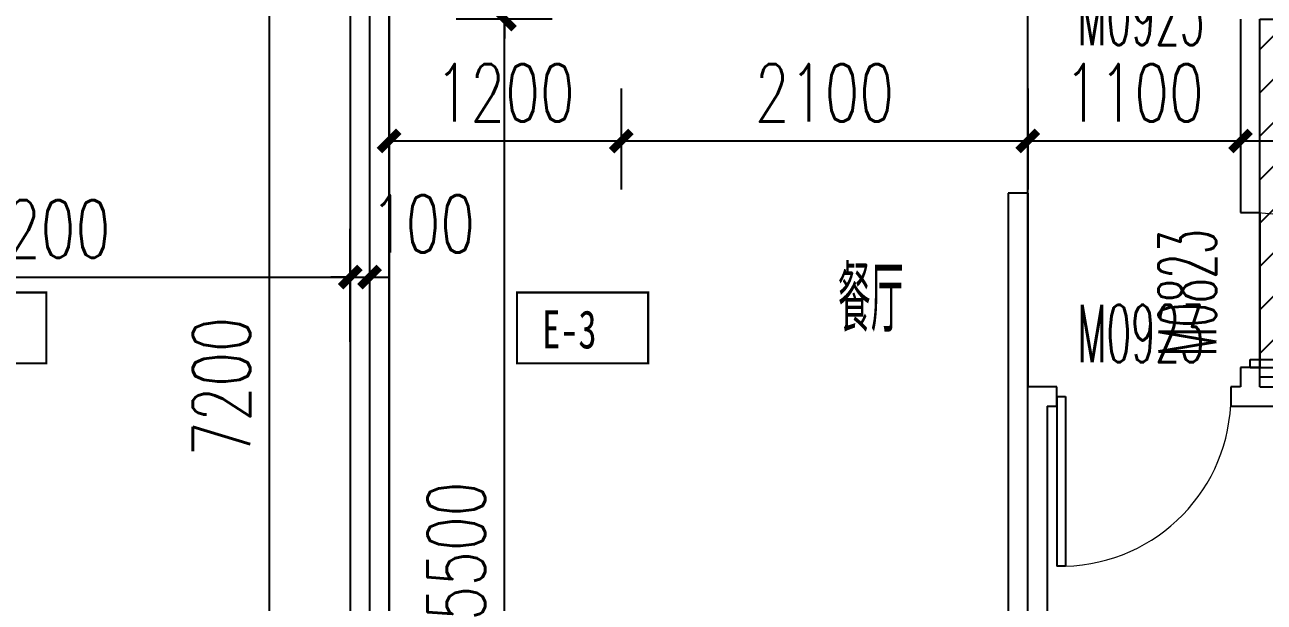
# Model space of a CAD drawing. Extents: x -59851 to 653804, y -249523 to 437614.
# Drawn here: x -39096 to -32691, y 140275 to 143259 of the extents above; entities that cross this region are included whole.
import ezdxf

# ---------------------------------------------------------------- set-up
doc = ezdxf.new("R2010")
doc.units = 0
doc.header["$LTSCALE"] = 1000
doc.header["$MEASUREMENT"] = 0
for name, color, linetype in [('A-第三道尺寸线', 105, 'Continuous'), ('A-降板区域', 251, 'Continuous'), ('DOTE', 16, 'Continuous'), ('PUB_TEXT', 7, 'Continuous'), ('WALL', 2, 'Continuous'), ('WINDOW', 4, 'Continuous'), ('WINDOW_TEXT', 7, 'Continuous'), ('户型标示', 7, 'Continuous')]:
    doc.layers.add(name, color=color, linetype=linetype)
doc.styles.add('_TCH_DIM_T3', font='SIMPLEX.shx', dxfattribs={"width": 0.705882, "bigfont": 'GBCBIG.shx'})
doc.styles.add('_TCH_WINDOW', font='SIMPLEX.shx', dxfattribs={"width": 0.7, "height": 3.5, "bigfont": 'GBCBIG.shx'})
doc.styles.get("Standard").update_dxf_attribs({"font": 'gbenor.shx', "width": 0.7, "bigfont": 'gbcbig.shx'})
doc.styles.add('黑体', font='simhei.ttf', dxfattribs={"width": 0.7})
doc.dimstyles.new('_TCH_ARCH&&100', dxfattribs={"dimtxt": 297.5, "dimasz": 100, "dimexe": 250, "dimexo": 300, "dimgap": 100, "dimtad": 1, "dimdec": 0, "dimzin": 0, "dimdsep": 46, "dimtxsty": '_TCH_DIM_T3', "dimblk": 'ARCHTICK', "dimcen": 0.09, "dimclrt": 7, "dimazin": 2, "dimtfac": 1, "dimtdec": 0, "dimtix": 1, "dimtmove": 2, "dimatfit": 3, "dimfxl": 0, "dimtolj": 1, "dimtzin": 0, "dimarcsym": 0})

# ---------------------------------------------------------------- blocks, each defined once
blk = doc.blocks.new('zhouxianshouceng0329')
at = {"layer": 'DOTE'}
for p, q in [((-37313.7, 194580), (-37313.7, 218959.5)), ((-33913.7, 194580), (-33913.7, 218959.5))]:
    blk.add_line(p, q, dxfattribs=at)
blk = doc.blocks.new('_ArchTick')
at = {"color": 0, "linetype": 'ByBlock', "const_width": 0.4}
blk.add_lwpolyline([(-0.5, -0.5), (0.5, 0.5)], dxfattribs=at)
blk = doc.blocks.new('*D698')
at = {"layer": 'A-第三道尺寸线', "color": 0, "lineweight": -2, "transparency": 16777216}
for p, q in [((-4670.7, 164566.5), (-4670.7, 165151.6)), ((-1470.7, 164566.5), (-1470.7, 165151.6)), ((-4670.7, 164901.6), (-1470.7, 164901.6))]:
    blk.add_line(p, q, dxfattribs=at)
at = {"layer": 'Defpoints', "color": 0, "transparency": 16777216}
for p in [(-1470.7, 164901.6), (-4670.7, 164266.5), (-1470.7, 164266.5)]:
    blk.add_point(p, dxfattribs=at)
at = {"layer": 'A-第三道尺寸线', "color": 0, "lineweight": -2, "transparency": 16777216, "xscale": 100, "yscale": 100, "zscale": 100, "rotation": 180}
blk.add_blockref('_ArchTick', (-4670.7, 164901.6), dxfattribs=at)
at = {"layer": 'A-第三道尺寸线', "color": 0, "lineweight": -2, "transparency": 16777216, "xscale": 100, "yscale": 100, "zscale": 100}
blk.add_blockref('_ArchTick', (-1470.7, 164901.6), dxfattribs=at)
at = {"layer": 'A-第三道尺寸线', "color": 7, "transparency": 16777216, "insert": (-3070.7, 165150.4), "char_height": 297.5, "attachment_point": 5, "style": '_TCH_DIM_T3'}
blk.add_mtext('\\A1;3200', dxfattribs=at)
blk = doc.blocks.new('*D699')
at = {"layer": 'A-第三道尺寸线', "color": 0, "lineweight": -2, "transparency": 16777216}
for p, q in [((-1470.7, 164566.5), (-1470.7, 165151.6)), ((-1370.7, 164566.5), (-1370.7, 165151.6)), ((-1470.7, 164901.6), (-1570.7, 164901.6)), ((-1470.7, 164901.6), (-1370.7, 164901.6)), ((-1370.7, 164901.6), (-1270.7, 164901.6))]:
    blk.add_line(p, q, dxfattribs=at)
at = {"layer": 'Defpoints', "color": 0, "transparency": 16777216}
for p in [(-1370.7, 164901.6), (-1470.7, 164266.5), (-1370.7, 164266.5)]:
    blk.add_point(p, dxfattribs=at)
at = {"layer": 'A-第三道尺寸线', "color": 0, "lineweight": -2, "transparency": 16777216, "xscale": 100, "yscale": 100, "zscale": 100}
blk.add_blockref('_ArchTick', (-1470.7, 164901.6), dxfattribs=at)
at = {"layer": 'A-第三道尺寸线', "color": 0, "lineweight": -2, "transparency": 16777216, "xscale": 100, "yscale": 100, "zscale": 100, "rotation": 180}
blk.add_blockref('_ArchTick', (-1370.7, 164901.6), dxfattribs=at)
at = {"layer": 'A-第三道尺寸线', "color": 7, "transparency": 16777216, "insert": (-1095.7, 165176.6), "char_height": 297.5, "attachment_point": 5, "style": '_TCH_DIM_T3'}
blk.add_mtext('\\A1;100', dxfattribs=at)
blk = doc.blocks.new('*D715')
at = {"layer": 'A-第三道尺寸线', "color": 0, "lineweight": -2, "transparency": 16777216}
for p, q in [((-1612.2, 167934.8), (-2137.5, 167934.8)), ((-1887.5, 160734.8), (-1887.5, 167934.8)), ((-1612.2, 160734.8), (-2137.5, 160734.8))]:
    blk.add_line(p, q, dxfattribs=at)
at = {"layer": 'Defpoints', "color": 0, "transparency": 16777216}
for p in [(-1887.5, 167934.8), (-1312.2, 167934.8), (-1312.2, 160734.8)]:
    blk.add_point(p, dxfattribs=at)
at = {"layer": 'A-第三道尺寸线', "color": 0, "lineweight": -2, "transparency": 16777216, "xscale": 100, "yscale": 100, "zscale": 100}
for p, rotation in [((-1887.5, 167934.8), 90), ((-1887.5, 160734.8), 270)]:
    blk.add_blockref('_ArchTick', p, dxfattribs=dict(at, rotation=rotation))
at = {"layer": 'A-第三道尺寸线', "color": 7, "transparency": 16777216, "insert": (-2136.2, 164334.8), "char_height": 297.5, "attachment_point": 5, "rotation": 90, "style": '_TCH_DIM_T3'}
blk.add_mtext('\\A1;7200', dxfattribs=at)
blk = doc.blocks.new('$DorLib2D$00000001')
for p, q in [((0.45, 0.975), (0.5, 0.975)), ((0.45, 0), (0.45, 0.975)), ((0.5, 0), (0.5, 0.975)), ((0.5, 0), (0.45, 0))]:
    blk.add_line(p, q)
at = {"lineweight": 13}
blk.add_arc((0.475, 0), 0.975, 91.46928, 180, dxfattribs=at)
blk = doc.blocks.new('*D721')
at = {"layer": 'A-第三道尺寸线', "color": 0, "lineweight": -2, "transparency": 16777216}
for p, q in [((5804.3, 166334.8), (5804.3, 166434.8)), ((6050.3, 166334.8), (5554.3, 166334.8)), ((5804.3, 166234.8), (5804.3, 166334.8)), ((6050.3, 166234.8), (5554.3, 166234.8)), ((5804.3, 166234.8), (5804.3, 166134.8))]:
    blk.add_line(p, q, dxfattribs=at)
at = {"layer": 'Defpoints', "color": 0, "transparency": 16777216}
for p in [(5804.3, 166334.8), (6350.3, 166334.8), (6350.3, 166234.8)]:
    blk.add_point(p, dxfattribs=at)
at = {"layer": 'A-第三道尺寸线', "color": 0, "lineweight": -2, "transparency": 16777216, "xscale": 100, "yscale": 100, "zscale": 100}
for p, rotation in [((5804.3, 166334.8), 270), ((5804.3, 166234.8), 90)]:
    blk.add_blockref('_ArchTick', p, dxfattribs=dict(at, rotation=rotation))
at = {"layer": 'A-第三道尺寸线', "color": 7, "transparency": 16777216, "insert": (6079.3, 166609.8), "char_height": 297.5, "attachment_point": 5, "rotation": 90, "style": '_TCH_DIM_T3'}
blk.add_mtext('\\A1;100', dxfattribs=at)
blk = doc.blocks.new('*D722')
at = {"layer": 'A-第三道尺寸线', "color": 0, "lineweight": -2, "transparency": 16777216}
for p, q in [((6050.3, 166234.8), (5554.3, 166234.8)), ((5804.3, 160734.8), (5804.3, 166234.8)), ((6050.3, 160734.8), (5554.3, 160734.8))]:
    blk.add_line(p, q, dxfattribs=at)
at = {"layer": 'Defpoints', "color": 0, "transparency": 16777216}
for p in [(5804.3, 166234.8), (6350.3, 166234.8), (6350.3, 160734.8)]:
    blk.add_point(p, dxfattribs=at)
at = {"layer": 'A-第三道尺寸线', "color": 0, "lineweight": -2, "transparency": 16777216, "xscale": 100, "yscale": 100, "zscale": 100}
for p, rotation in [((5804.3, 166234.8), 90), ((5804.3, 160734.8), 270)]:
    blk.add_blockref('_ArchTick', p, dxfattribs=dict(at, rotation=rotation))
at = {"layer": 'A-第三道尺寸线', "color": 7, "transparency": 16777216, "insert": (5555.6, 163484.8), "char_height": 297.5, "attachment_point": 5, "rotation": 90, "style": '_TCH_DIM_T3'}
blk.add_mtext('\\A1;5500', dxfattribs=at)
blk = doc.blocks.new('*D729')
at = {"layer": 'A-第三道尺寸线', "color": 0, "lineweight": -2, "transparency": 16777216}
for p, q in [((9607.6, 165876.3), (9607.6, 165355.1)), ((11807.6, 165876.3), (11807.6, 165355.1)), ((9607.6, 165605.1), (11807.6, 165605.1))]:
    blk.add_line(p, q, dxfattribs=at)
at = {"layer": 'Defpoints', "color": 0, "transparency": 16777216}
for p in [(9607.6, 166176.3), (11807.6, 166176.3), (11807.6, 165605.1)]:
    blk.add_point(p, dxfattribs=at)
at = {"layer": 'A-第三道尺寸线', "color": 0, "lineweight": -2, "transparency": 16777216, "xscale": 100, "yscale": 100, "zscale": 100, "rotation": 180}
blk.add_blockref('_ArchTick', (9607.6, 165605.1), dxfattribs=at)
at = {"layer": 'A-第三道尺寸线', "color": 0, "lineweight": -2, "transparency": 16777216, "xscale": 100, "yscale": 100, "zscale": 100}
blk.add_blockref('_ArchTick', (11807.6, 165605.1), dxfattribs=at)
at = {"layer": 'A-第三道尺寸线', "color": 7, "transparency": 16777216, "insert": (10707.6, 165853.8), "char_height": 297.5, "attachment_point": 5, "style": '_TCH_DIM_T3'}
blk.add_mtext('\\A1;2200', dxfattribs=at)
blk = doc.blocks.new('*D730')
at = {"layer": 'A-第三道尺寸线', "color": 0, "lineweight": -2, "transparency": 16777216}
for p, q in [((8507.6, 165876.3), (8507.6, 165355.1)), ((9607.6, 165876.3), (9607.6, 165355.1)), ((8507.6, 165605.1), (9607.6, 165605.1))]:
    blk.add_line(p, q, dxfattribs=at)
at = {"layer": 'Defpoints', "color": 0, "transparency": 16777216}
for p in [(8507.6, 166176.3), (9607.6, 166176.3), (9607.6, 165605.1)]:
    blk.add_point(p, dxfattribs=at)
at = {"layer": 'A-第三道尺寸线', "color": 0, "lineweight": -2, "transparency": 16777216, "xscale": 100, "yscale": 100, "zscale": 100, "rotation": 180}
blk.add_blockref('_ArchTick', (8507.6, 165605.1), dxfattribs=at)
at = {"layer": 'A-第三道尺寸线', "color": 0, "lineweight": -2, "transparency": 16777216, "xscale": 100, "yscale": 100, "zscale": 100}
blk.add_blockref('_ArchTick', (9607.6, 165605.1), dxfattribs=at)
at = {"layer": 'A-第三道尺寸线', "color": 7, "transparency": 16777216, "insert": (9057.6, 165853.8), "char_height": 297.5, "attachment_point": 5, "style": '_TCH_DIM_T3'}
blk.add_mtext('\\A1;1100', dxfattribs=at)
blk = doc.blocks.new('*D731')
at = {"layer": 'A-第三道尺寸线', "color": 0, "lineweight": -2, "transparency": 16777216}
for p, q in [((6407.6, 165876.3), (6407.6, 165355.1)), ((8507.6, 165876.3), (8507.6, 165355.1)), ((6407.6, 165605.1), (8507.6, 165605.1))]:
    blk.add_line(p, q, dxfattribs=at)
at = {"layer": 'Defpoints', "color": 0, "transparency": 16777216}
for p in [(6407.6, 166176.3), (8507.6, 166176.3), (8507.6, 165605.1)]:
    blk.add_point(p, dxfattribs=at)
at = {"layer": 'A-第三道尺寸线', "color": 0, "lineweight": -2, "transparency": 16777216, "xscale": 100, "yscale": 100, "zscale": 100, "rotation": 180}
blk.add_blockref('_ArchTick', (6407.6, 165605.1), dxfattribs=at)
at = {"layer": 'A-第三道尺寸线', "color": 0, "lineweight": -2, "transparency": 16777216, "xscale": 100, "yscale": 100, "zscale": 100}
blk.add_blockref('_ArchTick', (8507.6, 165605.1), dxfattribs=at)
at = {"layer": 'A-第三道尺寸线', "color": 7, "transparency": 16777216, "insert": (7457.6, 165853.8), "char_height": 297.5, "attachment_point": 5, "style": '_TCH_DIM_T3'}
blk.add_mtext('\\A1;2100', dxfattribs=at)
blk = doc.blocks.new('*D732')
at = {"layer": 'A-第三道尺寸线', "color": 0, "lineweight": -2, "transparency": 16777216}
for p, q in [((5207.6, 165876.3), (5207.6, 165355.1)), ((6407.6, 165876.3), (6407.6, 165355.1)), ((5207.6, 165605.1), (6407.6, 165605.1))]:
    blk.add_line(p, q, dxfattribs=at)
at = {"layer": 'Defpoints', "color": 0, "transparency": 16777216}
for p in [(5207.6, 166176.3), (6407.6, 166176.3), (6407.6, 165605.1)]:
    blk.add_point(p, dxfattribs=at)
at = {"layer": 'A-第三道尺寸线', "color": 0, "lineweight": -2, "transparency": 16777216, "xscale": 100, "yscale": 100, "zscale": 100, "rotation": 180}
blk.add_blockref('_ArchTick', (5207.6, 165605.1), dxfattribs=at)
at = {"layer": 'A-第三道尺寸线', "color": 0, "lineweight": -2, "transparency": 16777216, "xscale": 100, "yscale": 100, "zscale": 100}
blk.add_blockref('_ArchTick', (6407.6, 165605.1), dxfattribs=at)
at = {"layer": 'A-第三道尺寸线', "color": 7, "transparency": 16777216, "insert": (5807.6, 165853.8), "char_height": 297.5, "attachment_point": 5, "style": '_TCH_DIM_T3'}
blk.add_mtext('\\A1;1200', dxfattribs=at)
blk = doc.blocks.new('a2huxing0322')
at = {"layer": 'WALL'}
for p, q in [((-1270.7, 168134.8), (-1270.7, 160634.8)), ((-1470.7, 167934.8), (-1470.7, 160734.8))]:
    blk.add_line(p, q, dxfattribs=at)
at = {"layer": '户型标示', "color": 2, "const_width": 11.2}
blk.add_lwpolyline([(-3041.8, 164821.9), (-3719.5, 164821.9), (-3719.5, 164455.5), (-3041.8, 164455.5)], close=True, dxfattribs=at)
at = {"layer": 'A-第三道尺寸线'}
for p1, p2, distance, picture, middle in [((-1312.2, 160734.8), (-1312.2, 167934.8), 575.2, '*D715', (-2136.2, 164334.8)), ((-4670.7, 164266.5), (-1470.7, 164266.5), 635.1, '*D698', (-3070.7, 165150.4))]:
    dim = blk.add_aligned_dim(p1=p1, p2=p2, distance=distance, dimstyle='_TCH_ARCH&&100', dxfattribs=at)
    dim.commit()
    dim.dimension.update_dxf_attribs({"geometry": picture, "text_midpoint": middle})
dim = blk.add_linear_dim(base=(-1370.7, 164901.6), p1=(-1470.7, 164266.5), p2=(-1370.7, 164266.5), angle=0, dimstyle='_TCH_ARCH&&100', dxfattribs=at)
dim.commit()
dim.dimension.update_dxf_attribs({"geometry": '*D699', "text_midpoint": (-1095.7, 165176.6), "dimtype": 129})
blk = doc.blocks.new('a3huxing0323')
at = {"layer": 'A-降板区域'}
h = blk.add_hatch(dxfattribs=at)
h.set_pattern_fill('ANSI31', color=256, scale=100)
h.set_pattern_definition([(45, (42421.34, 22946.45), (-112.2532, 112.2532), [])])
edge = h.paths.add_edge_path()
edge.add_line((9707.6, 166234.8), (10707.6, 166234.8))
edge.add_line((10707.6, 166234.8), (10707.6, 165534.8))
edge.add_line((10707.6, 165534.8), (11807.6, 165534.8))
edge.add_line((11807.6, 165534.8), (11807.6, 164384.8))
edge.add_line((11807.6, 164384.8), (9707.6, 164384.8))
edge.add_line((9707.6, 164384.8), (9707.6, 164434.8))
edge.add_line((9707.6, 164434.8), (9707.6, 166234.8))
blk.add_lwpolyline([(9707.6, 166234.8), (10707.6, 166234.8), (10707.6, 165534.8), (11807.6, 165534.8), (11807.6, 164384.8), (9707.6, 164384.8), (9707.6, 164434.8), (9707.6, 166234.8)], dxfattribs=at)
at = {"layer": 'WALL'}
for p, q in [((5007.6, 168234.8), (5007.6, 160634.8)), ((5207.6, 160734.8), (5207.6, 168234.8)), ((9607.6, 166234.8), (9607.6, 165234.8)), ((9707.6, 165234.8), (9707.6, 166234.8)), ((8407.6, 165334.8), (8407.6, 164334.8)), ((8507.6, 165334.8), (8407.6, 165334.8)), ((8507.6, 165334.8), (8507.6, 164334.8)), ((9607.6, 165234.8), (9707.6, 165234.8)), ((9707.6, 164434.8), (9607.6, 164434.8)), ((9607.6, 164434.8), (9607.6, 164334.8)), ((9707.6, 164334.8), (9707.6, 164434.8)), ((8407.6, 164334.8), (8407.6, 160734.8)), ((8657.6, 164334.8), (8507.6, 164334.8)), ((8657.6, 164234.8), (8657.6, 164334.8)), ((9607.6, 164334.8), (9557.6, 164334.8)), ((9557.6, 164334.8), (9557.6, 164234.8)), ((9707.6, 164334.8), (11807.6, 164334.8)), ((8607.6, 164234.8), (8657.6, 164234.8)), ((8607.6, 164234.8), (8607.6, 160734.8)), ((9557.6, 164234.8), (9607.6, 164234.8)), ((9607.6, 164234.8), (11807.6, 164234.8))]:
    blk.add_line(p, q, dxfattribs=at)
at = {"layer": 'WINDOW'}
blk.add_line((9707.6, 165234.8), (9707.6, 164434.8), dxfattribs=at)
at = {"layer": '户型标示', "color": 2, "const_width": 11.2}
blk.add_lwpolyline([(6546.4, 164821.9), (5868.7, 164821.9), (5868.7, 164455.5), (6546.4, 164455.5)], close=True, dxfattribs=at)
at = {"layer": 'WINDOW'}
ref = blk.add_blockref('$DorLib2D$00000001', (9107.6, 166284.8), dxfattribs=dict(at, xscale=-900, yscale=900, zscale=-900))
ref.add_attrib('A', 'M0923', (8764.6, 166100.8), dxfattribs={"layer": 'WINDOW_TEXT', "height": 297.5, "style": '_TCH_WINDOW', "width": 0.494118})
ref = blk.add_blockref('$DorLib2D$00000001', (9657.6, 164834.8), dxfattribs=dict(at, xscale=800, yscale=800, zscale=800, rotation=270))
ref.add_attrib('A', 'M0823', (9481.4, 164491.8), dxfattribs={"layer": 'WINDOW_TEXT', "height": 297.5, "rotation": 90, "style": '_TCH_WINDOW', "width": 0.494118})
ref = blk.add_blockref('$DorLib2D$00000001', (9107.6, 164284.8), dxfattribs=dict(at, xscale=900, yscale=900, zscale=-900, rotation=180))
ref.add_attrib('A', 'M0923', (8764.6, 164461), dxfattribs={"layer": 'WINDOW_TEXT', "height": 297.5, "style": '_TCH_WINDOW', "width": 0.494118})
at = {"layer": 'PUB_TEXT', "width": 0.7}
blk.add_text('餐厅', height=337.59, dxfattribs=at).set_placement((7526.5, 164617.4))
at = {"layer": '户型标示', "color": 2, "style": '黑体', "width": 0.7}
blk.add_text('E-3', height=197.15, dxfattribs=at).set_placement((5998.4, 164532.8))
at = {"layer": 'A-第三道尺寸线'}
dim = blk.add_linear_dim(base=(5804.3, 166334.8), p1=(6350.3, 166234.8), p2=(6350.3, 166334.8), angle=90, dimstyle='_TCH_ARCH&&100', dxfattribs=at)
dim.commit()
dim.dimension.update_dxf_attribs({"geometry": '*D721', "text_midpoint": (6079.3, 166609.8), "dimtype": 129})
for p1, p2, distance, picture, middle in [((6350.3, 160734.8), (6350.3, 166234.8), 546, '*D722', (5555.6, 163484.8)), ((5207.6, 166176.3), (6407.6, 166176.3), -571.2, '*D732', (5807.6, 165853.8)), ((6407.6, 166176.3), (8507.6, 166176.3), -571.2, '*D731', (7457.6, 165853.8)), ((8507.6, 166176.3), (9607.6, 166176.3), -571.2, '*D730', (9057.6, 165853.8)), ((9607.6, 166176.3), (11807.6, 166176.3), -571.2, '*D729', (10707.6, 165853.8))]:
    dim = blk.add_aligned_dim(p1=p1, p2=p2, distance=distance, dimstyle='_TCH_ARCH&&100', dxfattribs=at)
    dim.commit()
    dim.dimension.update_dxf_attribs({"geometry": picture, "text_midpoint": middle})

msp = doc.modelspace()

# ---------------------------------------------------------------- block references
msp.add_blockref('zhouxianshouceng0329', (0, -59400))

# ---------------------------------------------------------------- next in the draw order: block references
msp.add_blockref('a2huxing0322', (-35943, -22946.5))

# ---------------------------------------------------------------- next in the draw order: block references
msp.add_blockref('a3huxing0323', (-42421.3, -22946.5))

doc.saveas('drawing.dxf')
